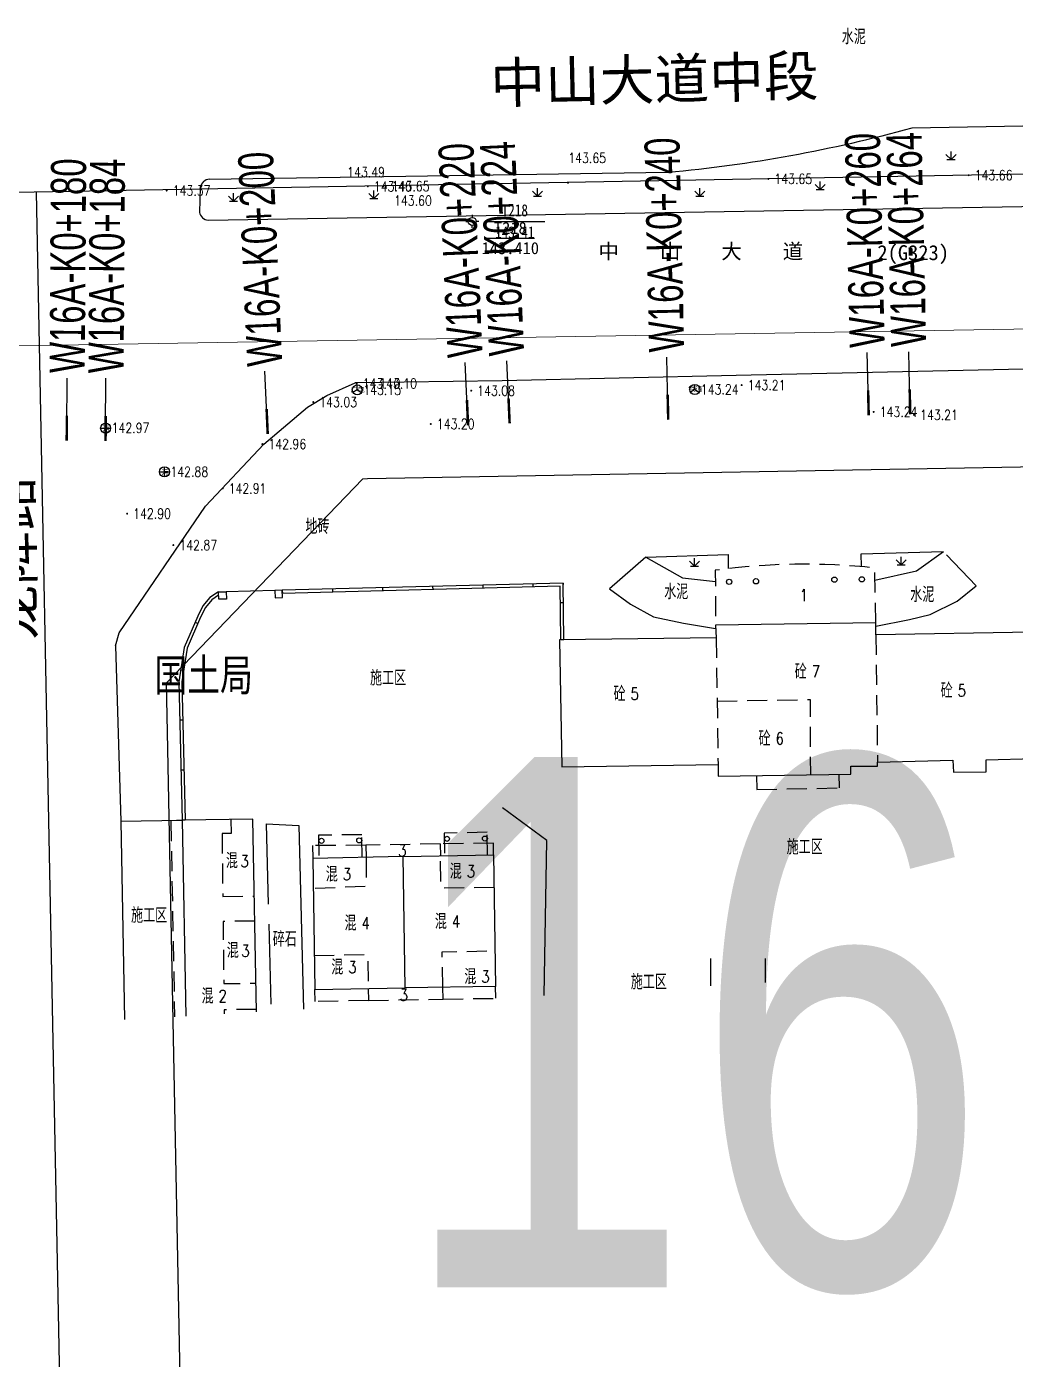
# Model space of a CAD drawing. Extents: x 529262 to 576451, y 2694391 to 2717535.
# Drawn here: x 563671.5 to 563770.1, y 2709513.5 to 2709646.4 of the extents above; entities that cross this region are included whole.
import ezdxf
from ezdxf.enums import TextEntityAlignment as Align
from ezdxf.xclip import XClip

# ---------------------------------------------------------------- set-up
doc = ezdxf.new("R2010")
doc.units = 0
doc.header["$XCLIPFRAME"] = 0
doc.linetypes.add('X2', pattern=[10, 8, -2])
doc.linetypes.add('X5', pattern=[3, 2, -1])
for name, color, linetype in [('a红线图', 1, 'Continuous'), ('COMPONENT', 8, 'Continuous'), ('DLSS', 4, 'Continuous'), ('DMTZ', 8, 'Continuous'), ('GCD', 8, 'Continuous'), ('GXYZ', 8, 'Continuous'), ('JMD', 8, 'Continuous'), ('KZD', 8, 'Continuous'), ('PP-COM', 7, 'Continuous'), ('RD-中线', 40, 'Continuous'), ('RD-红线', 7, 'Continuous'), ('RD-路名', 7, 'Continuous'), ('ZBTZ', 8, 'Continuous'), ('ZJ', 7, 'Continuous'), ('桩号标注_W16-', 7, 'Continuous')]:
    doc.layers.add(name, color=color, linetype=linetype)
doc.layers.add('尺寸标注', color=7, linetype='Continuous', lineweight=18)
doc.styles.add('_TCH_DIM', font='smsim.shx', dxfattribs={"width": 0.75, "bigfont": 'smfs.shx'})
doc.styles.add('HZ', font='rs.shx', dxfattribs={"width": 0.8, "bigfont": 'hztxt.shx'})
doc.styles.add('JieTuHzTxt', font='smsim.shx', dxfattribs={"width": 0.7, "bigfont": 'smfs.shx'})
doc.styles.add('宋体', font='', dxfattribs={"width": 0.75})
doc.styles.add('等线体', font='simhei.ttf')
doc.styles.add('黑体', font='simhei.ttf')
doc.styles.get('宋体').set_extended_font_data('SimSun')
doc.linetypes.add('10422', pattern='A,0.75,[150,AAA.SHX,S=0.5,R=0,X=0,Y=0.5],1.5,[177,AAA.SHX,S=1,R=0,X=0,Y=0.4],0.75', length=3)
doc.linetypes.add('1161', pattern='A,0,[149,AAA.SHX,S=0.15,R=0,X=0,Y=0],-1.6', length=1.6)
doc.linetypes.add('445', pattern='A,8,-0.5,[147,AAA.SHX,S=1,R=0,X=0,Y=0],-1.5', length=10)

# ---------------------------------------------------------------- blocks, each defined once
blk = doc.blocks.new('A$C19FD0107')
at = {"layer": 'RD-中线', "color": 8, "linetype": 'Continuous'}
blk.add_lwpolyline([(-5280.17, 15276.46), (-7574.88, 15234.77, -0.04855), (-7632.83, 15239.35), (-9762.37, 15617.81)], format="xyb", dxfattribs=at)
at = {"layer": 'RD-中线', "color": 8, "linetype": 'Continuous', "flags": 128}
blk.add_lwpolyline([(-7325.56, 15239.3), (-7314.16, 14658.58)], dxfattribs=at)
at = {"layer": 'RD-红线', "color": 8, "linetype": 'Continuous', "flags": 128}
for points in [[(-7292.96, 15210.73), (-7292.52, 15210.74), (-7156.7, 15213.19)], [(-7312.59, 15190.34), (-7312.5, 15185.46), (-7308.21, 14966.95), (-7308.11, 14961.98)]]:
    blk.add_lwpolyline(points, dxfattribs=at)
at = {"layer": 'RD-红线', "color": 8, "linetype": 'Continuous'}
blk.add_lwpolyline([(-7292.96, 15210.73), (-7312.59, 15190.34, 0.414676)], format="xyb", dxfattribs=at)
blk = doc.blocks.new('GC200')
at = {"linetype": 'Continuous', "const_width": 0.2, "flags": 128}
blk.add_lwpolyline([(-0.1, 0, 1), (0.1, 0, 1)], format="xyb", close=True, dxfattribs=at)
blk = doc.blocks.new('gc170')
at = {"color": 8, "linetype": 'Continuous'}
blk.add_circle((0, 0), 0.5, dxfattribs=at)
blk = doc.blocks.new('gc124')
at = {"color": 8}
for p, q in [((-1, 1), (0, 0)), ((-0.8, 0), (0.8, 0)), ((0, 0), (0, 1.6)), ((0, 0), (1, 1))]:
    blk.add_line(p, q, dxfattribs=at)
blk = doc.blocks.new('gc116')
at = {"color": 8}
for p, q in [((-1.3, 0), (-0.8, 0)), ((0, 1.3), (0, 0.8)), ((1.3, 0), (0.8, 0)), ((0, -1.3), (0, -0.8))]:
    blk.add_line(p, q, dxfattribs=at)
blk.add_circle((0, 0), 0.8, dxfattribs=at)
blk.add_point((0, 0), dxfattribs=at)
blk = doc.blocks.new('gcbj0102')
for p, q in [((-1, 0), (1, 0)), ((0, -1), (0, 1))]:
    blk.add_line(p, q)
blk.add_circle((0, 0), 1)
blk = doc.blocks.new('gcbj0107')
for q in [(-0.87, -0.5), (0, 1), (0.87, -0.5)]:
    blk.add_line((0, 0), q)
blk.add_circle((0, 0), 1)

msp = doc.modelspace()

# ---------------------------------------------------------------- linework, layer by layer
at = {"layer": 'a红线图', "color": 8, "linetype": 'Continuous', "lineweight": 0, "flags": 128}
msp.add_lwpolyline([(563452.338, 2709610.946), (563910.833, 2709618.597)], dxfattribs=at)
msp.add_lwpolyline([(563452.338, 2709610.946), (563910.833, 2709618.597)], dxfattribs=at)
at = {"layer": 'DLSS', "linetype": 'Continuous', "elevation": 143.422, "flags": 128}
for points in [[(563689.706, 2709631.203), (563735.434, 2709631.893, 0.0441223), (563759.804, 2709636.322), (563855.562, 2709638.053, -0.3471479), (563856.727, 2709637.113)], [(563689.706, 2709631.203, 0.3383393), (563688.808, 2709630.41), (563688.716, 2709627.899, 0.3538985), (563689.588, 2709627.133), (563780.643, 2709628.651, 0.3491153), (563781.703, 2709629.784), (563781.741, 2709632.738), (563856.008, 2709633.983, 0.3870421), (563856.758, 2709635.059), (563856.727, 2709637.113)]]:
    msp.add_lwpolyline(points, format="xyb", dxfattribs=at)
at = {"layer": 'DLSS', "linetype": 'Continuous'}
for points in [[(563828.71, 2709613.054), (563825.625, 2709613.075), (563802.803, 2709612.602), (563772.451, 2709612.287), (563772.451, 2709612.287), (563742.246, 2709611.629), (563742.246, 2709611.629), (563718.922, 2709611.087)], [(563680.36, 2709584.686), (563680.707, 2709585.957), (563689.311, 2709598.592), (563695.13, 2709604.784), (563699.511, 2709608.459), (563701.433, 2709609.632), (563704.257, 2709610.899)], [(563718.922, 2709611.087), (563704.257, 2709610.899), (563704.257, 2709610.899)], [(563680.36, 2709584.686), (563680.363, 2709584.699)], [(563680.36, 2709584.686), (563680.875, 2709567.188), (563681.248, 2709547.402)], [(563698.636, 2709566.758), (563699.101, 2709548.434)], [(563745.175, 2709551.097), (563745.169, 2709553.511), (563745.169, 2709553.511)]]:
    msp.add_lwpolyline(points, dxfattribs=at)
at = {"layer": 'DLSS', "linetype": 'X2'}
for points in [[(563695.373, 2709566.928), (563695.856, 2709548.246)], [(563739.736, 2709550.783), (563739.729, 2709553.496)]]:
    msp.add_lwpolyline(points, dxfattribs=at)
at = {"layer": 'DMTZ', "linetype": '10422'}
for points in [[(563733.241, 2709593.512), (563741.453, 2709593.78), (563741.471, 2709592.376)], [(563733.241, 2709593.512), (563736.896, 2709591.457), (563740.18, 2709591.091)], [(563754.754, 2709592.57), (563754.735, 2709593.863), (563762.886, 2709594.091)], [(563756.1, 2709591.229), (563760.241, 2709592.142), (563762.921, 2709594.092)]]:
    msp.add_lwpolyline(points, dxfattribs=at)
at = {"layer": 'JMD', "linetype": 'Continuous'}
for p, q in [((563721.974, 2709590.86), (563721.982, 2709590.56)), ((563724.992, 2709590.939), (563724.996, 2709590.789)), ((563696.983, 2709590.208), (563696.99, 2709589.908)), ((563696.983, 2709590.208), (563696.987, 2709590.058)), ((563701.981, 2709590.338), (563701.989, 2709590.039)), ((563706.979, 2709590.469), (563706.987, 2709590.169)), ((563711.978, 2709590.599), (563711.985, 2709590.299)), ((563716.976, 2709590.73), (563716.984, 2709590.43)), ((563725.017, 2709588.958), (563724.717, 2709588.954)), ((563688.287, 2709587.033), (563688.562, 2709586.914)), ((563725.064, 2709585.28), (563724.764, 2709585.276)), ((563686.849, 2709582.285), (563687.145, 2709582.238)), ((563686.751, 2709577.3), (563687.051, 2709577.307)), ((563686.869, 2709572.302), (563687.169, 2709572.309)), ((563686.987, 2709567.303), (563687.287, 2709567.31))]:
    msp.add_line(p, q, dxfattribs=at)
at = {"layer": 'JMD', "linetype": 'X5', "flags": 128}
msp.add_lwpolyline([(563756.175, 2709586.977), (563756.079, 2709592.441, 0.0610091), (563740.175, 2709592.211), (563740.202, 2709586.731)], format="xyb", dxfattribs=at)
at = {"layer": 'JMD', "linetype": 'Continuous', "flags": 128}
for points in [[(563725.064, 2709585.28), (563724.992, 2709590.939), (563696.983, 2709590.208)], [(563690.62, 2709590.062), (563689.758, 2709589.486), (563689.066, 2709588.653), (563688.553, 2709587.648), (563687.203, 2709584.522), (563686.662, 2709581.1), (563686.987, 2709567.303)], [(563690.636, 2709589.712), (563689.961, 2709589.261), (563689.318, 2709588.487), (563688.824, 2709587.52), (563687.493, 2709584.438), (563686.962, 2709581.08), (563687.287, 2709567.31)], [(563724.764, 2709585.276), (563724.696, 2709590.631), (563696.99, 2709589.908)], [(563694.416, 2709548.163), (563694.057, 2709567.383), (563686.987, 2709567.303), (563687.355, 2709547.755)]]:
    msp.add_lwpolyline(points, dxfattribs=at)
for points in [[(563690.656, 2709589.315), (563690.62, 2709590.062), (563691.372, 2709590.058), (563691.408, 2709589.311)], [(563724.63, 2709585.274), (563724.85, 2709572.609), (563740.449, 2709572.844), (563740.47, 2709571.68), (563753.688, 2709571.891), (563753.675, 2709572.691), (563756.362, 2709572.689), (563756.355, 2709573.089), (563763.87, 2709573.277), (563763.917, 2709572.087), (563767.18, 2709572.094), (563767.177, 2709573.294), (563771.994, 2709573.432), (563771.772, 2709586.033), (563756.176, 2709585.769), (563756.175, 2709586.977), (563740.202, 2709586.731), (563740.264, 2709585.475)], [(563709.036, 2709563.654), (563700.015, 2709563.472), (563700.246, 2709550.402), (563709.254, 2709550.559)], [(563709.036, 2709563.654), (563718.057, 2709563.836), (563718.263, 2709550.715), (563709.254, 2709550.559)]]:
    msp.add_lwpolyline(points, close=True, dxfattribs=at)
at = {"layer": 'JMD', "linetype": 'Continuous'}
msp.add_lwpolyline([(563696.983, 2709590.208), (563696.254, 2709590.2), (563696.274, 2709589.473), (563697.003, 2709589.481)], close=True, dxfattribs=at)
at = {"layer": 'JMD', "linetype": 'X5', "flags": 128}
for points in [[(563740.264, 2709585.475), (563740.449, 2709572.844)], [(563756.176, 2709585.769), (563756.355, 2709573.089)], [(563740.356, 2709579.159), (563749.627, 2709579.324), (563749.656, 2709571.827)], [(563705.31, 2709564.791), (563705.334, 2709563.579)], [(563705.334, 2709563.579), (563705.378, 2709560.695), (563700.048, 2709560.462)], [(563718.118, 2709560.593), (563712.815, 2709560.494), (563712.755, 2709563.729)], [(563694.247, 2709557.233), (563691.077, 2709557.197), (563691.147, 2709550.995), (563694.359, 2709551.031)], [(563700.165, 2709553.812), (563705.491, 2709553.901), (563705.548, 2709550.514)], [(563713, 2709550.624), (563712.934, 2709554.165), (563718.252, 2709554.264)], [(563694.41, 2709548.418), (563691.177, 2709548.381), (563691.181, 2709547.976)]]:
    msp.add_lwpolyline(points, dxfattribs=at)
at = {"layer": 'JMD', "linetype": 'X5'}
for points in [[(563744.293, 2709571.741), (563744.316, 2709570.343), (563752.557, 2709570.508), (563752.535, 2709571.873)], [(563686.987, 2709567.303), (563685.867, 2709567.212), (563686.238, 2709547.69)], [(563691.857, 2709567.358), (563691.857, 2709567.358), (563691.872, 2709565.975), (563690.978, 2709565.965), (563691.049, 2709559.688), (563694.208, 2709559.724)], [(563704.958, 2709563.575), (563704.921, 2709565.839), (563700.598, 2709565.78), (563700.644, 2709563.485)], [(563717.459, 2709563.824), (563717.414, 2709566.09), (563713.113, 2709565.991), (563713.158, 2709563.737)], [(563718.057, 2709563.836), (563718.044, 2709565.007), (563712.733, 2709564.923), (563705.31, 2709564.791), (563699.992, 2709564.764), (563700.015, 2709563.472)], [(563705.573, 2709549.302), (563700.265, 2709549.193), (563700.246, 2709550.402)], [(563705.548, 2709550.514), (563705.573, 2709549.302), (563713.022, 2709549.446), (563713, 2709550.624)], [(563713.022, 2709549.446), (563718.281, 2709549.529), (563718.263, 2709550.715)]]:
    msp.add_lwpolyline(points, dxfattribs=at)
at = {"layer": 'JMD', "linetype": '445'}
msp.add_lwpolyline([(563723.11, 2709549.821), (563723.366, 2709565.274), (563718.942, 2709568.517)], dxfattribs=at)
at = {"layer": 'JMD', "linetype": 'X5', "elevation": 146.712, "flags": 128}
msp.add_lwpolyline([(563712.733, 2709564.923), (563712.755, 2709563.729)], dxfattribs=at)
at = {"layer": 'JMD', "linetype": 'Continuous'}
for centre in [(563741.551, 2709591.057), (563744.231, 2709591.111), (563752.05, 2709591.271), (563754.79, 2709591.304)]:
    msp.add_circle(centre, 0.263, dxfattribs=at)
at = {"layer": 'KZD', "linetype": 'Continuous'}
msp.add_line((563717.179, 2709626.994), (563723.179, 2709626.994), dxfattribs=at)
at = {"layer": 'KZD', "linetype": 'Continuous', "elevation": 143.41, "flags": 128}
msp.add_lwpolyline([(563717.129, 2709625.331), (563722.129, 2709625.331)], dxfattribs=at)
at = {"layer": 'ZBTZ', "linetype": '1161'}
for points in [[(563733.241, 2709593.512), (563729.628, 2709590.373), (563731.701, 2709588.839), (563733.999, 2709587.561), (563736.992, 2709586.927), (563740.185, 2709586.393)], [(563756.198, 2709586.642), (563759.526, 2709587.302), (563761.619, 2709587.806), (563764.298, 2709589.142), (563766.191, 2709590.657), (563763.245, 2709593.751)], [(563680.875, 2709567.188), (563686.987, 2709567.303)]]:
    msp.add_lwpolyline(points, dxfattribs=at)
at = {"layer": 'ZBTZ', "linetype": '1161', "flags": 128}
for points in [[(563696.254, 2709590.2), (563696.254, 2709590.2), (563691.372, 2709590.058)], [(563695.373, 2709566.928), (563698.636, 2709566.758)]]:
    msp.add_lwpolyline(points, dxfattribs=at)
at = {"layer": '桩号标注_W16-'}
for p, q in [((563735.449, 2709608.46), (563735.336, 2709613.459)), ((563755.443, 2709608.912), (563755.33, 2709613.911)), ((563759.587, 2709609.006), (563759.474, 2709614.005)), ((563695.476, 2709607.051), (563695.258, 2709612.046)), ((563715.457, 2709607.921), (563715.239, 2709612.917)), ((563719.605, 2709608.102), (563719.387, 2709613.097)), ((563675.491, 2709606.375), (563675.524, 2709611.375)), ((563679.364, 2709606.349), (563679.398, 2709611.349))]:
    msp.add_line(p, q, dxfattribs=at)
at = {"layer": '桩号标注_W16-', "const_width": 0.25}
for points in [[(563719.55, 2709609.351), (563719.659, 2709606.853)], [(563735.42, 2709609.71), (563735.477, 2709607.211)], [(563755.415, 2709610.162), (563755.472, 2709607.663)], [(563759.559, 2709610.256), (563759.615, 2709607.756)], [(563695.421, 2709608.3), (563695.53, 2709605.802)], [(563715.402, 2709609.17), (563715.511, 2709606.673)], [(563675.499, 2709607.625), (563675.483, 2709605.125)], [(563679.373, 2709607.599), (563679.356, 2709605.099)]]:
    msp.add_lwpolyline(points, dxfattribs=at)

# ---------------------------------------------------------------- block references
at = {"layer": 'COMPONENT', "linetype": 'Continuous', "xscale": 0.5, "yscale": 0.5}
for name, p in [('gcbj0107', (563704.464, 2709610.194)), ('gcbj0107', (563738.134, 2709610.233)), ('gcbj0102', (563679.364, 2709606.377)), ('gcbj0102', (563685.235, 2709602.02))]:
    msp.add_blockref(name, p, dxfattribs=at)
at = {"layer": 'GCD', "linetype": 'Continuous'}
ref = msp.add_blockref('GC200', (563725.473, 2709630.847, 143.649), dxfattribs=dict(at, xscale=0.5, yscale=0.5, zscale=0.5))
ref.add_attrib('height', '143.65', dxfattribs={"linetype": 'Continuous', "height": 1, "style": 'HZ', "width": 0.8}).set_placement((563725.505, 2709633.321, 143.649), align=Align.MIDDLE_LEFT)
ref = msp.add_blockref('GC200', (563707.026, 2709630.488, 143.489), dxfattribs=dict(at, xscale=0.5, yscale=0.5, zscale=0.5))
ref.add_attrib('height', '143.49', dxfattribs={"linetype": 'Continuous', "height": 1, "style": 'HZ', "width": 0.8}).set_placement((563703.459, 2709631.9, 143.489), align=Align.MIDDLE_LEFT)
ref = msp.add_blockref('GC200', (563765.448, 2709631.604, 143.66), dxfattribs=dict(at, xscale=0.5, yscale=0.5, zscale=0.5))
ref.add_attrib('height', '143.66', dxfattribs={"linetype": 'Continuous', "height": 1, "style": 'HZ', "width": 0.8}).set_placement((563766.048, 2709631.604, 143.66), align=Align.MIDDLE_LEFT)
ref = msp.add_blockref('GC200', (563705.516, 2709630.487, 143.46), dxfattribs=dict(at, xscale=0.5, yscale=0.5, zscale=0.5))
ref.add_attrib('height', '143.46', dxfattribs={"linetype": 'Continuous', "height": 1, "style": 'HZ', "width": 0.8}).set_placement((563706.116, 2709630.487, 143.46), align=Align.MIDDLE_LEFT)
ref = msp.add_blockref('GC200', (563707.296, 2709630.505, 143.65), dxfattribs=dict(at, xscale=0.5, yscale=0.5, zscale=0.5))
ref.add_attrib('height', '143.65', dxfattribs={"linetype": 'Continuous', "height": 1, "style": 'HZ', "width": 0.8}).set_placement((563707.896, 2709630.505, 143.65), align=Align.MIDDLE_LEFT)
ref = msp.add_blockref('GC200', (563745.461, 2709631.236, 143.652), dxfattribs=dict(at, xscale=0.5, yscale=0.5, zscale=0.5))
ref.add_attrib('height', '143.65', dxfattribs={"linetype": 'Continuous', "height": 1, "style": 'HZ', "width": 0.8}).set_placement((563746.061, 2709631.236, 143.652), align=Align.MIDDLE_LEFT)
ref = msp.add_blockref('GC200', (563685.452, 2709630.067, 143.37), dxfattribs=dict(at, xscale=0.5, yscale=0.5, zscale=0.5))
ref.add_attrib('height', '143.37', dxfattribs={"linetype": 'Continuous', "height": 1, "style": 'HZ', "width": 0.8}).set_placement((563686.052, 2709630.067, 143.37), align=Align.MIDDLE_LEFT)
ref = msp.add_blockref('GC200', (563707.286, 2709630.435, 143.596), dxfattribs=dict(at, xscale=0.5, yscale=0.5, zscale=0.5))
ref.add_attrib('height', '143.60', dxfattribs={"linetype": 'Continuous', "height": 1, "style": 'HZ', "width": 0.8}).set_placement((563708.128, 2709629.067, 143.596), align=Align.MIDDLE_LEFT)
ref = msp.add_blockref('GC200', (563704.403, 2709610.821, 143.095), dxfattribs=dict(at, xscale=0.5, yscale=0.5, zscale=0.5))
ref.add_attrib('height', '143.10', dxfattribs={"linetype": 'Continuous', "height": 1, "style": 'HZ', "width": 0.8}).set_placement((563705.003, 2709610.821, 143.095), align=Align.MIDDLE_LEFT)
ref = msp.add_blockref('GC200', (563704.461, 2709610.202, 143.153), dxfattribs=dict(at, xscale=0.5, yscale=0.5, zscale=0.5))
ref.add_attrib('height', '143.15', dxfattribs={"linetype": 'Continuous', "height": 1, "style": 'HZ', "width": 0.8}).set_placement((563705.061, 2709610.202, 143.153), align=Align.MIDDLE_LEFT)
ref = msp.add_blockref('GC200', (563706.052, 2709610.834, 143.095), dxfattribs=dict(at, xscale=0.5, yscale=0.5, zscale=0.5))
ref.add_attrib('height', '143.10', dxfattribs={"linetype": 'Continuous', "height": 1, "style": 'HZ', "width": 0.8}).set_placement((563706.652, 2709610.834, 143.095), align=Align.MIDDLE_LEFT)
ref = msp.add_blockref('GC200', (563738.129, 2709610.239, 143.241), dxfattribs=dict(at, xscale=0.5, yscale=0.5, zscale=0.5))
ref.add_attrib('height', '143.24', dxfattribs={"linetype": 'Continuous', "height": 1, "style": 'HZ', "width": 0.8}).set_placement((563738.729, 2709610.239, 143.241), align=Align.MIDDLE_LEFT)
ref = msp.add_blockref('GC200', (563742.802, 2709610.67, 143.206), dxfattribs=dict(at, xscale=0.5, yscale=0.5, zscale=0.5))
ref.add_attrib('height', '143.21', dxfattribs={"linetype": 'Continuous', "height": 1, "style": 'HZ', "width": 0.8}).set_placement((563743.402, 2709610.67, 143.206), align=Align.MIDDLE_LEFT)
ref = msp.add_blockref('GC200', (563700.07, 2709608.975, 143.028), dxfattribs=dict(at, xscale=0.5, yscale=0.5, zscale=0.5))
ref.add_attrib('height', '143.03', dxfattribs={"linetype": 'Continuous', "height": 1, "style": 'HZ', "width": 0.8}).set_placement((563700.67, 2709608.975, 143.028), align=Align.MIDDLE_LEFT)
ref = msp.add_blockref('GC200', (563715.825, 2709610.113, 143.084), dxfattribs=dict(at, xscale=0.5, yscale=0.5, zscale=0.5))
ref.add_attrib('height', '143.08', dxfattribs={"linetype": 'Continuous', "height": 1, "style": 'HZ', "width": 0.8}).set_placement((563716.425, 2709610.113, 143.084), align=Align.MIDDLE_LEFT)
ref = msp.add_blockref('GC200', (563755.967, 2709607.997, 143.244), dxfattribs=dict(at, xscale=0.5, yscale=0.5, zscale=0.5))
ref.add_attrib('height', '143.24', dxfattribs={"linetype": 'Continuous', "height": 1, "style": 'HZ', "width": 0.8}).set_placement((563756.567, 2709607.997, 143.244), align=Align.MIDDLE_LEFT)
ref = msp.add_blockref('GC200', (563759.998, 2709607.7, 143.205), dxfattribs=dict(at, xscale=0.5, yscale=0.5, zscale=0.5))
ref.add_attrib('height', '143.21', dxfattribs={"linetype": 'Continuous', "height": 1, "style": 'HZ', "width": 0.8}).set_placement((563760.598, 2709607.7, 143.205), align=Align.MIDDLE_LEFT)
ref = msp.add_blockref('GC200', (563679.356, 2709606.398, 142.968), dxfattribs=dict(at, xscale=0.5, yscale=0.5, zscale=0.5))
ref.add_attrib('height', '142.97', dxfattribs={"linetype": 'Continuous', "height": 1, "style": 'HZ', "width": 0.8}).set_placement((563679.956, 2709606.398, 142.968), align=Align.MIDDLE_LEFT)
ref = msp.add_blockref('GC200', (563711.798, 2709606.794, 143.196), dxfattribs=dict(at, xscale=0.5, yscale=0.5, zscale=0.5))
ref.add_attrib('height', '143.20', dxfattribs={"linetype": 'Continuous', "height": 1, "style": 'HZ', "width": 0.8}).set_placement((563712.398, 2709606.794, 143.196), align=Align.MIDDLE_LEFT)
ref = msp.add_blockref('GC200', (563695.001, 2709604.791, 142.961), dxfattribs=dict(at, xscale=0.5, yscale=0.5, zscale=0.5))
ref.add_attrib('height', '142.96', dxfattribs={"linetype": 'Continuous', "height": 1, "style": 'HZ', "width": 0.8}).set_placement((563695.601, 2709604.791, 142.961), align=Align.MIDDLE_LEFT)
ref = msp.add_blockref('GC200', (563685.224, 2709602.034, 142.884), dxfattribs=dict(at, xscale=0.5, yscale=0.5, zscale=0.5))
ref.add_attrib('height', '142.88', dxfattribs={"linetype": 'Continuous', "height": 1, "style": 'HZ', "width": 0.8}).set_placement((563685.824, 2709602.034, 142.884), align=Align.MIDDLE_LEFT)
ref = msp.add_blockref('GC200', (563691.03, 2709600.363, 142.908), dxfattribs=dict(at, xscale=0.5, yscale=0.5, zscale=0.5))
ref.add_attrib('height', '142.91', dxfattribs={"linetype": 'Continuous', "height": 1, "style": 'HZ', "width": 0.8}).set_placement((563691.63, 2709600.363, 142.908), align=Align.MIDDLE_LEFT)
ref = msp.add_blockref('GC200', (563681.511, 2709597.853, 142.898), dxfattribs=dict(at, xscale=0.5, yscale=0.5, zscale=0.5))
ref.add_attrib('height', '142.90', dxfattribs={"linetype": 'Continuous', "height": 1, "style": 'HZ', "width": 0.8}).set_placement((563682.111, 2709597.853, 142.898), align=Align.MIDDLE_LEFT)
ref = msp.add_blockref('GC200', (563686.122, 2709594.714, 142.872), dxfattribs=dict(at, xscale=0.5, yscale=0.5, zscale=0.5))
ref.add_attrib('height', '142.87', dxfattribs={"linetype": 'Continuous', "height": 1, "style": 'HZ', "width": 0.8}).set_placement((563686.722, 2709594.714, 142.872), align=Align.MIDDLE_LEFT)
at = {"layer": 'JMD', "linetype": 'Continuous', "xscale": 0.5, "yscale": 0.5, "zscale": 0.5}
for p in [(563704.657, 2709565.273), (563713.41, 2709565.429), (563717.189, 2709565.461), (563700.885, 2709565.23)]:
    msp.add_blockref('gc170', p, dxfattribs=at)
at = {"layer": 'KZD', "linetype": 'Continuous', "xscale": 0.5, "yscale": 0.5}
msp.add_blockref('gc116', (563715.929, 2709626.994, 143.41), dxfattribs=at)
at = {"layer": 'PP-COM'}
ref = msp.add_blockref('A$C19FD0107', (570997.993, 2694390.603), dxfattribs=at)
XClip(ref).set_block_clipping_path([(-9366.4383134884, 14428.6043910822), (-3328.4480743363, 17452.7484863754)])
at = {"layer": 'ZBTZ', "linetype": 'Continuous', "xscale": 0.5, "yscale": 0.5}
for p in [(563763.681, 2709633.175), (563750.636, 2709630.175), (563692.122, 2709629.002), (563706.11, 2709629.262), (563722.436, 2709629.523), (563738.634, 2709629.522), (563738.091, 2709592.627), (563758.716, 2709592.737)]:
    msp.add_blockref('gc124', p, dxfattribs=at)

# ---------------------------------------------------------------- texts
at = {"layer": 'Defpoints', "color": 1, "style": '_TCH_DIM', "width": 0.75}
msp.add_text('16', height=52.8692, rotation=360, dxfattribs=at).set_placement((563708.419, 2709520.715))
at = {"layer": 'GXYZ', "linetype": 'Continuous', "style": '宋体'}
for s, p in [('广电', (563704.508, 2709610.244)), ('铁通', (563738.178, 2709610.283)), ('污', (563679.401, 2709606.338)), ('污', (563685.271, 2709601.98))]:
    msp.add_text(s, height=0.5, dxfattribs=at).set_placement(p, align=Align.MIDDLE)
at = {"layer": 'JMD', "linetype": 'Continuous', "style": 'HZ', "width": 0.8}
for s, p in [('1', (563748.595, 2709589.713)), ('7', (563749.793, 2709582.112)), ('5', (563731.721, 2709579.895)), ('5', (563764.347, 2709580.212)), ('6', (563746.188, 2709575.434)), ('3', (563708.547, 2709564.267)), ('3', (563692.818, 2709563.199)), ('3', (563703.018, 2709561.904)), ('3', (563715.381, 2709562.19)), ('4', (563704.888, 2709557.022)), ('4', (563713.902, 2709557.191)), ('3', (563692.904, 2709554.254)), ('3', (563703.568, 2709552.645)), ('3', (563716.839, 2709551.688)), ('2', (563690.634, 2709549.752)), ('3', (563708.693, 2709549.86))]:
    msp.add_text(s, height=1.2, dxfattribs=at).set_placement(p, align=Align.MIDDLE_LEFT)
for s, p in [('砼', (563749.293, 2709582.112)), ('砼', (563731.221, 2709579.895)), ('砼', (563763.847, 2709580.212)), ('砼', (563745.688, 2709575.434)), ('混', (563692.561, 2709563.251)), ('混', (563714.881, 2709562.19)), ('混', (563702.518, 2709561.904)), ('混', (563704.388, 2709557.022)), ('混', (563713.402, 2709557.191)), ('混', (563692.648, 2709554.306)), ('混', (563703.068, 2709552.645)), ('混', (563716.339, 2709551.688)), ('混', (563690.134, 2709549.752))]:
    msp.add_text(s, height=1.5, dxfattribs=at).set_placement(p, align=Align.MIDDLE_RIGHT)
at = {"layer": 'KZD', "linetype": 'Continuous', "style": '宋体', "width": 0.8}
for s, p in [('T218', (563720.179, 2709628.094)), ('143.41', (563720.179, 2709625.894))]:
    msp.add_text(s, height=1.2, dxfattribs=at).set_placement(p, align=Align.MIDDLE)
at = {"layer": 'KZD', "linetype": 'Continuous', "style": '等线体'}
for s, p in [('T218', (563719.729, 2709626.331, 143.41)), ('143.410', (563719.729, 2709624.331, 143.41))]:
    msp.add_text(s, height=1.2, dxfattribs=at).set_placement(p, align=Align.MIDDLE_CENTER)
at = {"layer": 'RD-路名', "color": 7, "style": '黑体'}
for s, rotation, p in [('中山大道中段', 1.30936, (563734.099, 2709641.239)), ('龙降路', 91.30512, (563670.034, 2709593.435))]:
    msp.add_text(s, height=4, rotation=rotation, dxfattribs=at).set_placement(p, align=Align.MIDDLE)
at = {"layer": 'ZJ', "color": 8, "linetype": 'Continuous', "style": 'HZ', "width": 0.8}
for s, p in [('水泥', (563753.986, 2709645.483)), ('地砖', (563700.492, 2709596.652)), ('水泥', (563736.278, 2709590.149)), ('水泥', (563760.816, 2709589.857)), ('施工区', (563707.532, 2709581.552)), ('施工区', (563749.087, 2709564.7)), ('施工区', (563683.699, 2709557.884)), ('碎石', (563697.233, 2709555.507)), ('施工区', (563733.546, 2709551.246))]:
    msp.add_text(s, height=1.5, dxfattribs=at).set_placement(p, align=Align.MIDDLE)
at = {"layer": 'ZJ', "color": 8, "linetype": 'Continuous', "style": '等线体'}
for s, p in [('中    山    大    道', (563738.723, 2709624.049)), ('2(G323)', (563759.91, 2709623.765))]:
    msp.add_text(s, height=1.5, dxfattribs=at).set_placement(p, align=Align.MIDDLE)
at = {"layer": '尺寸标注', "color": 252, "insert": (563684.232, 2709583.368, 2761.055), "char_height": 4, "attachment_point": 1, "style": '宋体'}
msp.add_mtext('{\\H0.8x;国土局 }', dxfattribs=at)
at = {"layer": '桩号标注_W16-', "style": 'JieTuHzTxt', "width": 0.7}
for s, rotation, p in [('W16A-K0+220', 92.49479, (563715.217, 2709613.416)), ('W16A-K0+224', 92.49479, (563719.365, 2709613.597)), ('W16A-K0+240', 91.29523, (563735.324, 2709613.959)), ('W16A-K0+260', 91.29523, (563755.319, 2709614.411)), ('W16A-K0+264', 91.29523, (563759.463, 2709614.505)), ('W16A-K0+200', 92.49479, (563695.236, 2709612.546)), ('W16A-K0+180', 89.61819, (563675.528, 2709611.875)), ('W16A-K0+184', 89.61819, (563679.401, 2709611.849))]:
    msp.add_text(s, height=3.5, rotation=rotation, dxfattribs=at).set_placement(p, align=Align.MIDDLE_LEFT)

doc.saveas('drawing.dxf')
